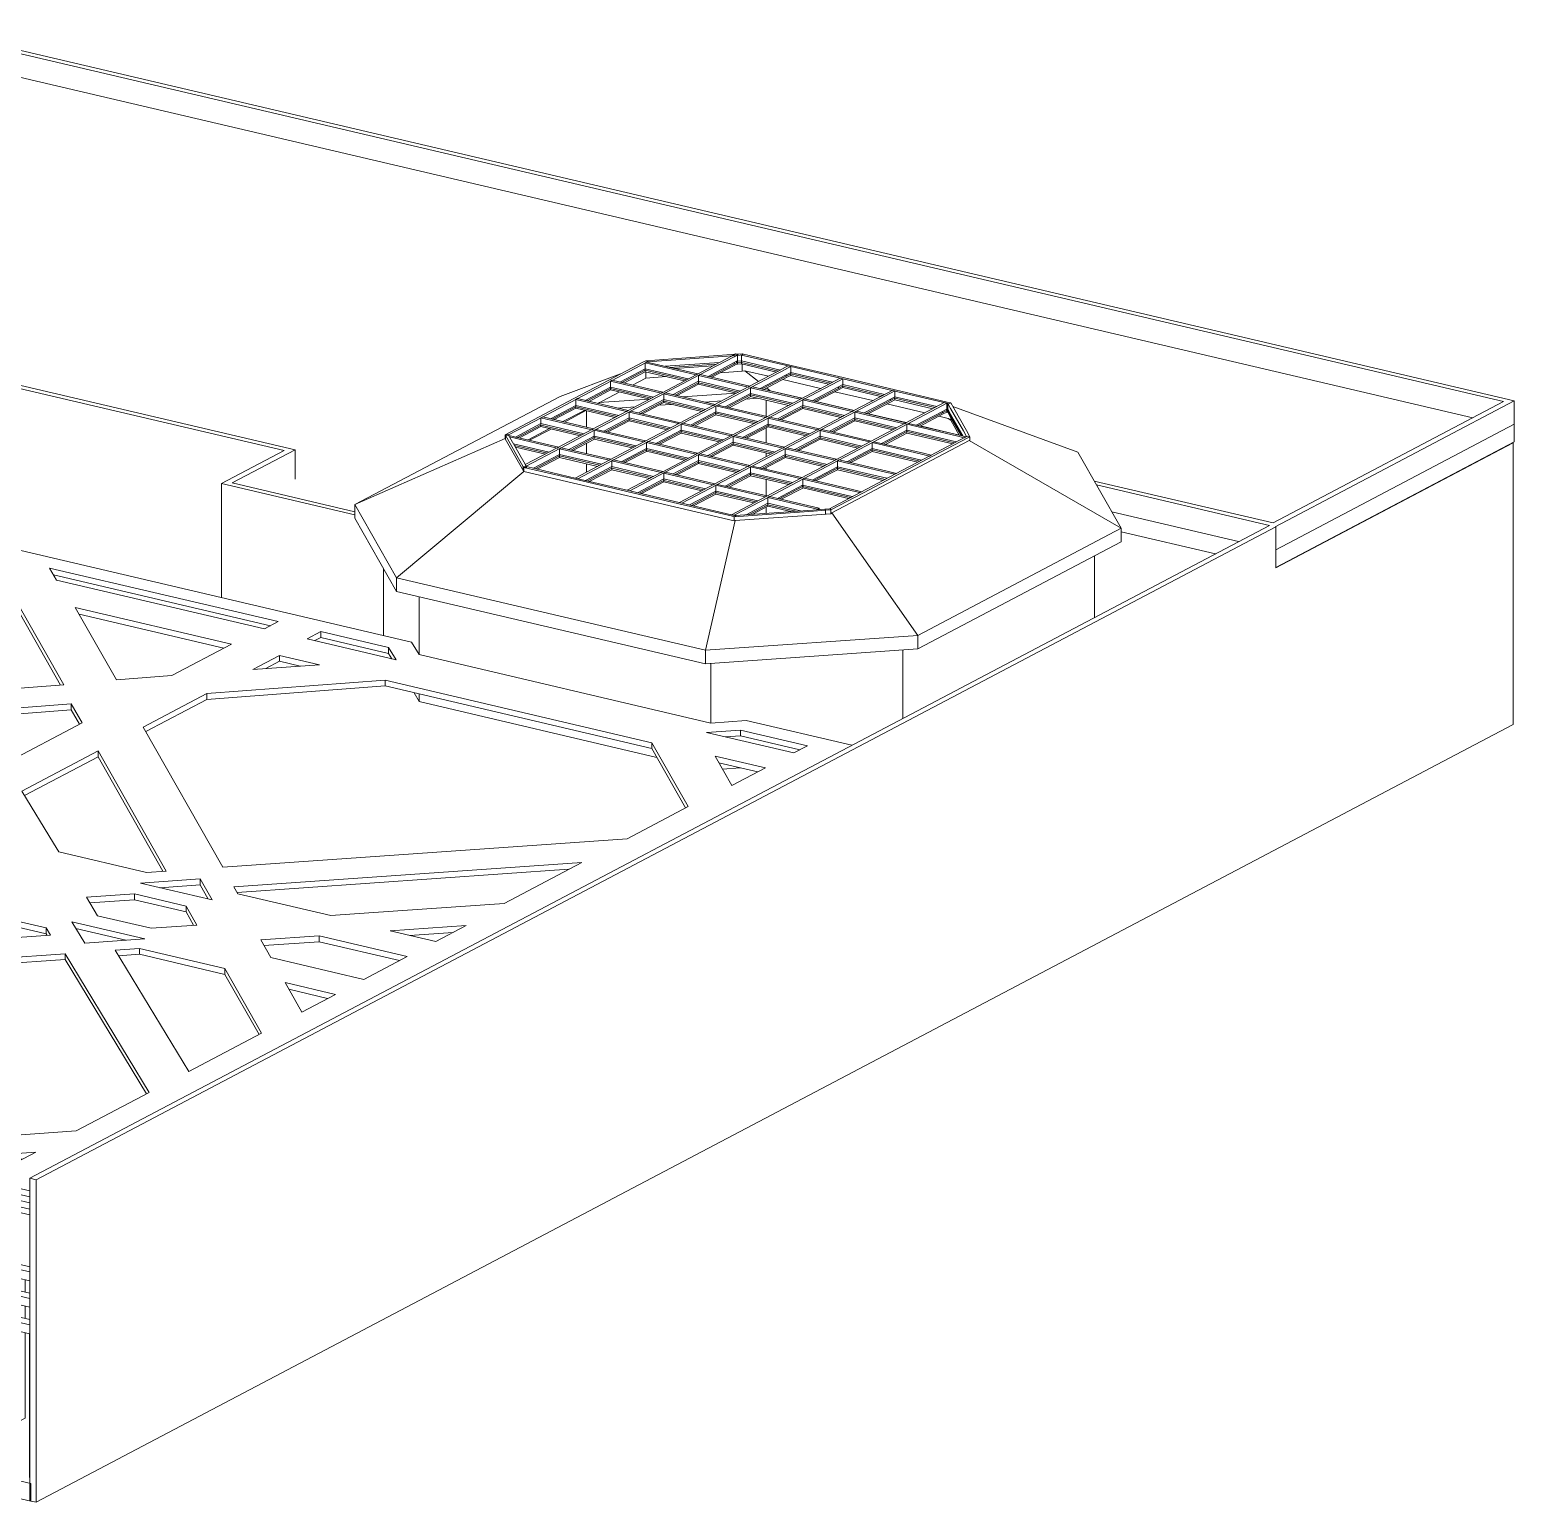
# Model space of a CAD drawing. Header units: millimetres. Extents: x -48833 to 51386, y -17441 to 31409.
# Drawn here: x 27674 to 51386, y -17441 to 6070 of the extents above; entities that cross this region are included whole.
import ezdxf

# ---------------------------------------------------------------- set-up
doc = ezdxf.new("R2010")
doc.units = ezdxf.units.MM
for name, color, linetype, lineweight in [('A-FLOR', 192, 'Continuous', 9), ('A-GENM', 13, 'Continuous', 9), ('A-GLAZ-CURT', 52, 'Continuous', 9), ('A-GLAZ-CWMG', 51, 'Continuous', 9), ('A-ROOF', 132, 'Continuous', 9), ('A-WALL', 113, 'Continuous', 9), ('I-WALL', 2, 'Continuous', 9)]:
    doc.layers.add(name, color=color, linetype=linetype, lineweight=lineweight)

# ---------------------------------------------------------------- blocks, each defined once
blk = doc.blocks.new('System Panel - Glazed-153580-3D 3')
at = {"layer": 'A-GLAZ-CURT'}
for p, q in [((35973, -673), (35400, -539)), ((35415, -566), (35942, -689))]:
    blk.add_line(p, q, dxfattribs=at)
blk = doc.blocks.new('System Panel - Glazed-153581-3D 3')
at = {"layer": 'A-GLAZ-CURT'}
for p, q in [((36137, -711), (35718, -932)), ((35749, -939), (36137, -735)), ((36805, -868), (36137, -711)), ((36137, -735), (36137, -711)), ((36137, -735), (36774, -884))]:
    blk.add_line(p, q, dxfattribs=at)
blk = doc.blocks.new('System Panel - Glazed-153474-3D 3')
at = {"layer": 'A-GLAZ-CURT'}
for p, q in [((36969, -906), (36550, -1127)), ((36581, -1134), (36969, -930)), ((37637, -1063), (36969, -906)), ((36969, -930), (36969, -906)), ((36969, -930), (37606, -1079))]:
    blk.add_line(p, q, dxfattribs=at)
blk = doc.blocks.new('System Panel - Glazed-153582-3D 3')
at = {"layer": 'A-GLAZ-CURT'}
for p, q in [((35840, -219), (35435, -433)), ((36528, -381), (35840, -219)), ((35840, -243), (35840, -219)), ((35466, -440), (35840, -243)), ((35840, -243), (36497, -397))]:
    blk.add_line(p, q, dxfattribs=at)
blk = doc.blocks.new('System Panel - Glazed-153440-3D 3')
at = {"layer": 'A-GLAZ-CURT'}
for p, q in [((36692, -419), (36287, -632)), ((36318, -640), (36692, -443)), ((37360, -576), (36692, -419)), ((36692, -443), (36692, -419)), ((36692, -443), (37329, -592))]:
    blk.add_line(p, q, dxfattribs=at)
blk = doc.blocks.new('System Panel - Glazed-153583-3D 3')
at = {"layer": 'A-GLAZ-CURT'}
for p, q in [((36395, 73), (35990, -140)), ((36021, -148), (36395, 49)), ((37083, -89), (36395, 73)), ((36395, 49), (36395, 73)), ((36395, 49), (37052, -105))]:
    blk.add_line(p, q, dxfattribs=at)
blk = doc.blocks.new('System Panel - Glazed-153584-3D 3')
at = {"layer": 'A-GLAZ-CURT'}
for p, q in [((39464, -1491), (39117, -1674)), ((39168, -1671), (39464, -1515)), ((39985, -1613), (39464, -1491)), ((39464, -1515), (39464, -1491)), ((39464, -1515), (39908, -1619))]:
    blk.add_line(p, q, dxfattribs=at)
blk = doc.blocks.new('System Panel - Glazed-153606-3D 3')
at = {"layer": 'A-GLAZ-CURT'}
for p, q in [((40019, -1199), (39615, -1412)), ((39645, -1420), (40019, -1223)), ((40810, -1384), (40019, -1199)), ((40019, -1223), (40019, -1199)), ((40019, -1223), (40782, -1401)), ((40813, -1385), (40810, -1384)), ((40810, -1387), (40810, -1384))]:
    blk.add_line(p, q, dxfattribs=at)
blk = doc.blocks.new('System Panel - Glazed-153586-3D 3')
at = {"layer": 'A-GLAZ-CURT'}
for p, q in [((40575, -907), (40170, -1120)), ((40200, -1127), (40575, -930)), ((41365, -1092), (40575, -907)), ((40575, -930), (40575, -907)), ((40575, -930), (41337, -1109)), ((41368, -1093), (41365, -1092)), ((41365, -1095), (41365, -1092))]:
    blk.add_line(p, q, dxfattribs=at)
blk = doc.blocks.new('System Panel - Glazed-153628-3D 3')
at = {"layer": 'A-GLAZ-CURT'}
for p, q in [((38691, 758), (37823, 697)), ((37900, 679), (38640, 731))]:
    blk.add_line(p, q, dxfattribs=at)
blk = doc.blocks.new('System Panel - Glazed-153627-3D 3')
at = {"layer": 'A-GLAZ-CURT'}
for p, q in [((38926, 757), (38508, 536)), ((38538, 529), (38926, 733)), ((38964, 777), (38926, 757)), ((38926, 733), (38926, 757)), ((38926, 733), (38964, 753)), ((39044, 782), (38964, 777)), ((38964, 753), (38964, 777)), ((38964, 753), (39044, 759)), ((39664, 637), (39044, 782)), ((39044, 759), (39044, 782)), ((39044, 759), (39633, 621))]:
    blk.add_line(p, q, dxfattribs=at)
blk = doc.blocks.new('System Panel - Glazed-153626-3D 3')
at = {"layer": 'A-GLAZ-CURT'}
for p, q in [((39758, 562), (39339, 341)), ((39370, 334), (39758, 538)), ((39828, 599), (39758, 562)), ((39758, 538), (39828, 575)), ((39758, 538), (39758, 562)), ((40496, 442), (39828, 599)), ((39828, 575), (39828, 599)), ((39828, 575), (40465, 426))]:
    blk.add_line(p, q, dxfattribs=at)
blk = doc.blocks.new('System Panel - Glazed-153625-3D 3')
at = {"layer": 'A-GLAZ-CURT'}
for p, q in [((42323, 14), (42254, -23)), ((42339, 10), (42323, 14)), ((42323, -10), (42323, 14)), ((42383, -68), (42339, 10)), ((42339, -13), (42339, 10)), ((42254, -23), (41835, -244)), ((41866, -251), (42254, -46)), ((42254, -46), (42323, -10)), ((42254, -46), (42254, -23)), ((42323, -10), (42339, -13)), ((42339, -13), (42383, -92)), ((42582, -419), (42383, -68)), ((42383, -92), (42383, -68)), ((42383, -92), (42567, -415))]:
    blk.add_line(p, q, dxfattribs=at)
blk = doc.blocks.new('Rectangular Mullion - 50 x 150mm-153574-3D 3')
at = {"layer": 'A-GLAZ-CWMG'}
for p, q in [((35325, -407), (35339, -431)), ((36123, -594), (35325, -407)), ((36096, -609), (35339, -431)), ((35911, -706), (35431, -593)), ((36123, -594), (36096, -609))]:
    blk.add_line(p, q, dxfattribs=at)
blk = doc.blocks.new('Rectangular Mullion - 50 x 150mm-153491-3D 3')
at = {"layer": 'A-GLAZ-CWMG'}
for p, q in [((39716, 665), (39786, 702)), ((39758, 655), (39828, 692)), ((39828, 551), (39758, 515)), ((39786, 702), (39828, 692)), ((39828, 692), (39828, 599)), ((39828, 599), (39828, 551))]:
    blk.add_line(p, q, dxfattribs=at)
blk = doc.blocks.new('Rectangular Mullion - 50 x 150mm-153575-3D 3')
at = {"layer": 'A-GLAZ-CWMG'}
for p, q in [((38885, 860), (38948, 893)), ((38926, 850), (38990, 883)), ((38964, 730), (38926, 710)), ((38948, 893), (38990, 883))]:
    blk.add_line(p, q, dxfattribs=at)
blk = doc.blocks.new('Rectangular Mullion - 50 x 150mm-153593-3D 3')
at = {"layer": 'A-GLAZ-CWMG'}
for p, q in [((38875, -1693), (38928, -1705)), ((38902, -1678), (38956, -1691)), ((38956, -1691), (38928, -1705)), ((38928, -1705), (38928, -1773))]:
    blk.add_line(p, q, dxfattribs=at)
blk = doc.blocks.new('Rectangular Mullion - 50 x 150mm-153510-3D 3')
at = {"layer": 'A-GLAZ-CWMG'}
for p, q in [((40375, -1586), (40460, -1580)), ((40384, -1603), (40375, -1586)), ((40384, -1603), (40470, -1597)), ((40384, -1665), (40384, -1603)), ((40460, -1580), (40470, -1597)), ((40470, -1597), (40470, -1659))]:
    blk.add_line(p, q, dxfattribs=at)
blk = doc.blocks.new('Rectangular Mullion - 50 x 150mm-153479-3D 3')
at = {"layer": 'A-GLAZ-CWMG'}
for p, q in [((41657, -212), (42212, 80)), ((41699, -222), (42254, 70)), ((42254, -70), (41897, -258))]:
    blk.add_line(p, q, dxfattribs=at)
blk = doc.blocks.new('Rectangular Mullion - 50 x 150mm-153428-3D 3')
at = {"layer": 'A-GLAZ-CWMG'}
for p, q in [((41102, -505), (41657, -212)), ((41143, -514), (41699, -222)), ((41685, -370), (41342, -550))]:
    blk.add_line(p, q, dxfattribs=at)
blk = doc.blocks.new('Rectangular Mullion - 50 x 150mm-153494-3D 3')
at = {"layer": 'A-GLAZ-CWMG'}
for p, q in [((38050, -1478), (38605, -1186)), ((38091, -1488), (38647, -1196)), ((38633, -1344), (38276, -1531)), ((38091, -1488), (38050, -1478))]:
    blk.add_line(p, q, dxfattribs=at)
blk = doc.blocks.new('Rectangular Mullion - 50 x 150mm-V1-3D 3')
at = {"layer": 'A-GLAZ-CWMG'}
for p, q in [((38882, -1673), (39437, -1381)), ((38923, -1683), (39478, -1391)), ((39464, -1539), (39221, -1667)), ((38923, -1683), (38882, -1673))]:
    blk.add_line(p, q, dxfattribs=at)
blk = doc.blocks.new('Rectangular Mullion - 50 x 150mm-153452-3D 3')
at = {"layer": 'A-GLAZ-CWMG'}
for p, q in [((40949, -1313), (41504, -1021)), ((40991, -1323), (41546, -1031))]:
    blk.add_line(p, q, dxfattribs=at)
blk = doc.blocks.new('Rectangular Mullion - 50 x 150mm-153594-3D 3')
at = {"layer": 'A-GLAZ-CWMG'}
for p, q in [((38928, -1705), (40191, -1617)), ((38939, -1687), (40181, -1600)), ((38928, -1705), (38928, -1773))]:
    blk.add_line(p, q, dxfattribs=at)
blk = doc.blocks.new('Rectangular Mullion - 50 x 150mm-153595-3D 3')
at = {"layer": 'A-GLAZ-CWMG'}
for p, q in [((35564, -917), (36379, -1108)), ((35564, -917), (35564, -984)), ((35608, -906), (36407, -1093))]:
    blk.add_line(p, q, dxfattribs=at)
blk = doc.blocks.new('Rectangular Mullion - 50 x 150mm-153512-3D 3')
at = {"layer": 'A-GLAZ-CWMG'}
for p, q in [((40181, -1600), (40375, -1586)), ((40191, -1617), (40384, -1603))]:
    blk.add_line(p, q, dxfattribs=at)
blk = doc.blocks.new('Rectangular Mullion - 50 x 150mm-153596-3D 3')
at = {"layer": 'A-GLAZ-CWMG'}
for p, q in [((35558, -907), (35607, -904)), ((35558, -975), (35558, -907)), ((35558, -907), (35564, -917)), ((35613, -913), (35564, -917)), ((35564, -917), (35564, -984)), ((35607, -904), (35613, -913))]:
    blk.add_line(p, q, dxfattribs=at)
blk = doc.blocks.new('Rectangular Mullion - 50 x 150mm-153514-3D 3')
at = {"layer": 'A-GLAZ-CWMG'}
for p, q in [((42614, -437), (42650, -418)), ((42650, -418), (42691, -428)), ((42656, -447), (42691, -428)), ((42691, -428), (42691, -488))]:
    blk.add_line(p, q, dxfattribs=at)
blk = doc.blocks.new('Rectangular Mullion - 50 x 150mm-153597-3D 3')
at = {"layer": 'A-GLAZ-CWMG'}
for p, q in [((39044, 876), (39044, 782)), ((39807, 697), (39044, 876)), ((39044, 782), (39044, 735)), ((39602, 604), (39044, 735)), ((39835, 711), (39054, 894))]:
    blk.add_line(p, q, dxfattribs=at)
blk = doc.blocks.new('Rectangular Mullion - 50 x 150mm-153598-3D 3')
at = {"layer": 'A-GLAZ-CWMG'}
for p, q in [((42339, 103), (42339, 10)), ((42383, 25), (42339, 103)), ((42339, 10), (42339, -37)), ((42432, 28), (42384, 114)), ((42383, -116), (42339, -37))]:
    blk.add_line(p, q, dxfattribs=at)
blk = doc.blocks.new('Rectangular Mullion - 50 x 150mm-153599-3D 3')
at = {"layer": 'A-GLAZ-CWMG'}
for p, q in [((38810, 877), (37513, 786)), ((38820, 860), (37543, 770)), ((37543, 770), (37543, 763)), ((38587, 703), (37978, 660))]:
    blk.add_line(p, q, dxfattribs=at)
blk = doc.blocks.new('Rectangular Mullion - 50 x 150mm-153517-3D 3')
at = {"layer": 'A-GLAZ-CWMG'}
for p, q in [((35812, -109), (35268, -396)), ((35853, -119), (35321, -399)), ((35268, -463), (35268, -396)), ((35840, -267), (35497, -447))]:
    blk.add_line(p, q, dxfattribs=at)
blk = doc.blocks.new('Rectangular Mullion - 50 x 150mm-153431-3D 3')
at = {"layer": 'A-GLAZ-CWMG'}
for p, q in [((37802, 258), (37830, 273)), ((37802, 165), (37802, 258)), ((38593, 73), (37802, 258)), ((38620, 88), (37830, 273)), ((37802, 118), (37802, 165)), ((38408, -24), (37802, 118)), ((38620, 88), (38593, 73))]:
    blk.add_line(p, q, dxfattribs=at)
blk = doc.blocks.new('Rectangular Mullion - 50 x 150mm-153536-3D 3')
at = {"layer": 'A-GLAZ-CWMG'}
for p, q in [((42045, -736), (41920, -707)), ((42073, -722), (41948, -692)), ((42073, -722), (42045, -736))]:
    blk.add_line(p, q, dxfattribs=at)
blk = doc.blocks.new('Rectangular Mullion - 50 x 150mm-153576-3D 3')
at = {"layer": 'A-GLAZ-CWMG'}
for p, q in [((41130, -522), (41157, -507)), ((41130, -615), (41130, -522)), ((41920, -707), (41130, -522)), ((41130, -662), (41130, -615)), ((41861, -833), (41130, -662)), ((41948, -692), (41157, -507))]:
    blk.add_line(p, q, dxfattribs=at)
blk = doc.blocks.new('Rectangular Mullion - 50 x 150mm-153577-3D 3')
at = {"layer": 'A-GLAZ-CWMG'}
for p, q in [((36950, 458), (36977, 473)), ((36950, 365), (36950, 458)), ((37761, 268), (36950, 458)), ((36950, 318), (36950, 365)), ((37576, 171), (36950, 318)), ((37788, 283), (36977, 473)), ((37788, 283), (37761, 268))]:
    blk.add_line(p, q, dxfattribs=at)
blk = doc.blocks.new('Rectangular Mullion - 50 x 150mm-153518-3D 3')
at = {"layer": 'A-GLAZ-CWMG'}
for p, q in [((37513, 786), (37477, 767)), ((37513, 786), (37554, 776)), ((37554, 776), (37519, 758))]:
    blk.add_line(p, q, dxfattribs=at)
blk = doc.blocks.new('Rectangular Mullion - 50 x 150mm-153463-3D 3')
at = {"layer": 'A-GLAZ-CWMG'}
for p, q in [((37211, -1303), (38043, -1498)), ((37239, -1288), (38071, -1483))]:
    blk.add_line(p, q, dxfattribs=at)
blk = doc.blocks.new('Rectangular Mullion - 50 x 150mm-V2-3D 3')
at = {"layer": 'A-GLAZ-CWMG'}
for p, q in [((37477, 767), (36922, 475)), ((37519, 758), (36964, 465)), ((37505, 610), (37162, 429))]:
    blk.add_line(p, q, dxfattribs=at)
blk = doc.blocks.new('Rectangular Mullion - 50 x 150mm-153600-3D 3')
at = {"layer": 'A-GLAZ-CWMG'}
for p, q in [((38969, 888), (38810, 877)), ((38979, 871), (38820, 860)), ((38979, 731), (38964, 730))]:
    blk.add_line(p, q, dxfattribs=at)
blk = doc.blocks.new('Rectangular Mullion - 50 x 150mm-153578-3D 3')
at = {"layer": 'A-GLAZ-CWMG'}
for p, q in [((35590, -874), (36109, -601)), ((35604, -899), (36151, -611)), ((35590, -874), (35604, -899)), ((36137, -759), (35781, -947))]:
    blk.add_line(p, q, dxfattribs=at)
blk = doc.blocks.new('Rectangular Mullion - 50 x 150mm-153601-3D 3')
at = {"layer": 'A-GLAZ-CWMG'}
for p, q in [((35273, -405), (35558, -907)), ((35322, -402), (35607, -904))]:
    blk.add_line(p, q, dxfattribs=at)
blk = doc.blocks.new('Rectangular Mullion - 50 x 150mm-153602-3D 3')
at = {"layer": 'A-GLAZ-CWMG'}
for p, q in [((35268, -396), (35317, -392)), ((35268, -463), (35268, -396)), ((35268, -396), (35273, -405)), ((35322, -402), (35273, -405)), ((35273, -405), (35273, -473)), ((35317, -392), (35322, -402))]:
    blk.add_line(p, q, dxfattribs=at)
blk = doc.blocks.new('Rectangular Mullion - 50 x 150mm-153603-3D 3')
at = {"layer": 'A-GLAZ-CWMG'}
for p, q in [((39054, 894), (38969, 888)), ((38979, 871), (38969, 888)), ((39064, 877), (38979, 871)), ((38979, 778), (38979, 871)), ((38979, 731), (38979, 778)), ((39044, 735), (38979, 731)), ((39054, 894), (39064, 877))]:
    blk.add_line(p, q, dxfattribs=at)
blk = doc.blocks.new('Rectangular Mullion - 50 x 150mm-153523-3D 3')
at = {"layer": 'A-GLAZ-CWMG'}
for p, q in [((42638, -424), (42587, -333)), ((42691, -428), (42636, -330)), ((42691, -428), (42691, -488))]:
    blk.add_line(p, q, dxfattribs=at)
blk = doc.blocks.new('Rectangular Mullion - 50 x 150mm-153524-3D 3')
at = {"layer": 'A-GLAZ-CWMG'}
for p, q in [((40440, -1582), (40949, -1313)), ((40470, -1597), (40991, -1323)), ((40470, -1597), (40470, -1659))]:
    blk.add_line(p, q, dxfattribs=at)
blk = doc.blocks.new('Rectangular Mullion - 50 x 150mm-153525-3D 3')
at = {"layer": 'A-GLAZ-CWMG'}
for p, q in [((42587, -333), (42383, 25)), ((42636, -330), (42432, 28)), ((42551, -411), (42383, -116))]:
    blk.add_line(p, q, dxfattribs=at)
blk = doc.blocks.new('Rectangular Mullion - 50 x 150mm-153604-3D 3')
at = {"layer": 'A-GLAZ-CWMG'}
for p, q in [((42356, 99), (42303, 112)), ((42384, 114), (42330, 126)), ((42384, 114), (42356, 99)), ((42339, -37), (42323, -34))]:
    blk.add_line(p, q, dxfattribs=at)
blk = doc.blocks.new('Rectangular Mullion - 50 x 150mm-V3-3D 3')
at = {"layer": 'A-GLAZ-CWMG'}
for p, q in [((42303, 112), (41471, 307)), ((42330, 126), (41499, 321)), ((42097, 19), (41492, 161))]:
    blk.add_line(p, q, dxfattribs=at)
blk = doc.blocks.new('Rectangular Mullion - 50 x 150mm-153605-3D 3')
at = {"layer": 'A-GLAZ-CWMG'}
for p, q in [((39464, -1398), (39492, -1384)), ((39464, -1491), (39464, -1398)), ((40255, -1584), (39464, -1398)), ((40282, -1569), (39492, -1384)), ((39464, -1539), (39464, -1491)), ((39830, -1624), (39464, -1539)), ((40282, -1569), (40255, -1584)), ((40255, -1584), (40255, -1595)), ((40282, -1593), (40282, -1569))]:
    blk.add_line(p, q, dxfattribs=at)
blk = doc.blocks.new('Family1 - Family1-218933-3D 3')
at = {"layer": 'A-GENM'}
for p, q in [((33772, -3707), (26965, -2111)), ((26915, -2184), (27218, -2255)), ((27218, -2349), (26915, -2278)), ((27218, -2255), (27443, -2651)), ((27218, -2349), (27218, -2255)), ((27382, -2636), (27218, -2349)), ((27443, -2651), (26465, -2421)), ((28101, -2717), (27991, -2524)), ((27991, -2524), (31643, -3380)), ((25595, -2956), (26228, -2623)), ((26228, -2716), (25638, -3027)), ((26228, -2623), (27366, -2889)), ((26228, -2716), (26228, -2623)), ((27366, -2983), (26228, -2716)), ((31520, -3445), (28053, -2632)), ((31424, -3496), (28101, -2717)), ((26544, -4518), (25595, -2956)), ((27366, -2889), (28219, -4391)), ((27366, -2983), (27366, -2889)), ((28168, -4395), (27366, -2983)), ((21968, -4865), (24963, -3289)), ((24963, -3289), (25746, -4579)), ((24963, -3383), (24963, -3289)), ((29058, -4309), (28402, -3154)), ((28402, -3154), (30899, -3739)), ((30776, -3804), (28464, -3262)), ((24963, -3383), (22176, -4850)), ((25692, -4583), (24963, -3383)), ((31643, -3380), (31424, -3496)), ((32103, -3655), (32323, -3540)), ((32323, -3540), (33407, -3794)), ((32323, -3633), (32323, -3540)), ((30899, -3739), (29946, -4241)), ((33525, -3988), (32103, -3655)), ((32323, -3633), (32226, -3684)), ((33407, -3887), (32323, -3633)), ((33407, -3794), (33525, -3988)), ((33407, -3794), (33407, -3887)), ((33893, -3907), (33772, -3707)), ((31239, -4143), (31665, -3919)), ((31665, -4013), (31444, -4129)), ((31665, -3919), (32303, -4069)), ((31665, -3919), (31665, -4013)), ((31995, -4090), (31665, -4013)), ((33459, -3973), (33407, -3887)), ((38551, -4999), (33893, -3907)), ((29946, -4241), (29058, -4309)), ((32303, -4069), (31239, -4143)), ((28219, -4391), (26544, -4518)), ((30505, -4530), (33349, -4314)), ((33349, -4407), (30505, -4623)), ((33349, -4314), (37613, -5313)), ((33349, -4407), (33349, -4314)), ((37613, -5407), (33349, -4407)), ((25746, -4579), (21968, -4865)), ((26776, -4813), (28338, -4694)), ((28338, -4694), (28510, -4997)), ((28338, -4788), (28338, -4694)), ((29488, -5065), (30505, -4530)), ((30505, -4623), (29529, -5137)), ((30505, -4623), (30505, -4530)), ((21317, -5208), (25916, -4859)), ((25916, -4953), (21317, -5302)), ((25916, -4859), (26623, -6023)), ((25916, -4953), (25916, -4859)), ((26580, -6046), (25916, -4953)), ((27281, -5644), (26776, -4813)), ((28338, -4788), (26831, -4902)), ((28469, -5018), (28338, -4788)), ((39115, -4960), (38551, -4999)), ((40803, -5355), (39115, -4960)), ((20962, -5395), (21317, -5208)), ((21317, -5302), (21317, -5208)), ((28510, -4997), (27281, -5644)), ((30757, -7299), (29488, -5065)), ((38482, -5150), (39029, -5112)), ((39878, -5477), (38482, -5150)), ((39029, -5205), (38789, -5222)), ((39029, -5112), (40097, -5362)), ((39029, -5205), (39029, -5112)), ((39974, -5427), (39029, -5205)), ((25704, -6507), (20962, -5395)), ((21317, -5302), (21085, -5424)), ((27549, -6086), (28765, -5445)), ((28765, -5445), (29854, -7362)), ((28765, -5539), (28765, -5445)), ((37613, -5313), (38191, -6332)), ((37613, -5407), (37613, -5313)), ((38150, -6354), (37613, -5407)), ((40097, -5362), (39878, -5477)), ((20032, -5885), (20509, -5634)), ((20509, -5634), (25251, -6746)), ((20509, -5728), (20509, -5634)), ((28765, -5539), (27592, -6156)), ((29803, -7366), (28765, -5539)), ((38888, -5999), (38620, -5527)), ((38620, -5527), (39424, -5716)), ((39301, -5781), (38681, -5635)), ((19813, -6000), (20032, -5885)), ((20509, -5728), (20032, -5978)), ((25128, -6810), (20509, -5728)), ((39424, -5716), (38888, -5999)), ((7669, -6794), (17604, -6098)), ((17604, -6098), (17857, -6513)), ((17604, -6191), (17604, -6098)), ((18374, -6034), (18499, -6026)), ((18477, -6203), (18374, -6034)), ((18717, -6077), (18477, -6203)), ((18499, -6119), (18493, -6120)), ((18499, -6026), (18717, -6077)), ((18499, -6119), (18499, -6026)), ((18594, -6142), (18499, -6119)), ((24556, -7112), (19813, -6000)), ((20032, -5978), (19936, -6029)), ((26623, -6023), (25704, -6507)), ((28056, -6919), (27549, -6086)), ((17604, -6191), (7669, -6888)), ((17627, -6229), (17604, -6191)), ((17766, -6457), (17643, -6255)), ((18727, -6572), (19360, -6239)), ((19360, -6332), (18770, -6643)), ((19360, -6239), (24103, -7350)), ((19360, -6332), (19360, -6239)), ((23980, -7415), (19360, -6332)), ((38191, -6332), (37214, -6846)), ((7907, -6631), (7424, -6665)), ((17857, -6513), (13953, -8568)), ((17814, -6536), (17791, -6498)), ((19676, -8134), (18727, -6572)), ((26456, -6661), (26836, -6461)), ((26836, -6555), (26579, -6690)), ((26836, -6461), (27041, -6798)), ((26836, -6555), (26836, -6461)), ((26975, -6783), (26836, -6555)), ((7424, -6665), (5652, -7598)), ((6735, -7286), (7669, -6794)), ((7669, -6794), (7669, -6888)), ((25251, -6746), (24556, -7112)), ((27041, -6798), (26456, -6661)), ((37214, -6846), (30757, -7299)), ((7669, -6888), (6986, -7248)), ((15100, -8481), (18094, -6905)), ((18094, -6999), (15308, -8466)), ((18094, -6905), (18878, -8195)), ((18094, -6999), (18094, -6905)), ((18119, -7039), (18094, -6999)), ((18264, -7278), (18158, -7104)), ((25307, -7266), (25945, -6930)), ((25945, -7024), (25430, -7295)), ((25945, -6930), (27316, -7252)), ((25945, -7024), (25945, -6930)), ((27316, -7345), (25945, -7024)), ((28138, -7056), (28056, -6919)), ((29541, -7384), (28138, -7056)), ((12632, -8669), (6735, -7286)), ((18585, -7806), (18306, -7347)), ((24103, -7350), (23109, -7874)), ((26671, -7586), (25307, -7266)), ((27316, -7252), (27484, -7529)), ((27316, -7345), (27316, -7252)), ((27430, -7532), (27316, -7345)), ((30937, -7616), (36492, -7227)), ((36287, -7335), (30988, -7706)), ((36492, -7227), (35252, -7879)), ((5929, -7579), (6224, -7423)), ((11323, -8843), (5929, -7579)), ((6224, -7517), (6052, -7607)), ((6224, -7423), (12045, -8788)), ((6224, -7517), (6224, -7423)), ((11744, -8811), (6224, -7517)), ((24371, -7759), (24796, -7535)), ((24796, -7535), (25415, -7680)), ((24796, -7629), (24796, -7535)), ((27484, -7529), (26671, -7586)), ((29444, -7556), (30396, -7489)), ((30586, -7824), (29444, -7556)), ((29854, -7362), (29541, -7384)), ((30396, -7583), (29751, -7628)), ((30396, -7489), (30586, -7824)), ((30396, -7583), (30396, -7489)), ((30524, -7809), (30396, -7583)), ((5652, -7598), (27674, -12760)), ((5652, -7692), (5652, -7598)), ((27674, -12854), (5652, -7692)), ((25415, -7680), (24371, -7759)), ((24796, -7629), (24578, -7743)), ((25113, -7703), (24796, -7629)), ((28579, -7782), (29347, -7728)), ((28757, -8075), (28579, -7782)), ((29347, -7821), (28634, -7871)), ((29347, -7728), (30172, -7921)), ((29347, -7821), (29347, -7728)), ((30172, -8015), (29347, -7821)), ((31000, -7726), (30937, -7616)), ((32481, -8074), (31000, -7726)), ((18685, -7971), (18630, -7880)), ((18732, -8048), (18698, -7992)), ((23109, -7874), (19676, -8134)), ((23636, -8146), (26481, -7930)), ((26481, -8023), (23636, -8239)), ((26481, -7930), (27935, -8271)), ((26481, -8023), (26481, -7930)), ((27935, -8364), (26481, -8023)), ((30172, -7921), (30343, -8224)), ((30172, -8015), (30172, -7921)), ((30292, -8227), (30172, -8015)), ((32859, -8047), (32481, -8074)), ((35252, -7879), (32859, -8047)), ((18878, -8195), (15100, -8481)), ((18823, -8199), (18778, -8123)), ((19908, -8429), (22343, -8244)), ((22343, -8244), (21158, -8867)), ((22435, -8778), (23636, -8146)), ((23636, -8239), (22640, -8764)), ((23636, -8239), (23636, -8146)), ((27935, -8271), (28006, -8387)), ((27935, -8271), (27935, -8364)), ((28553, -8514), (28346, -8173)), ((28346, -8173), (29515, -8447)), ((29207, -8468), (28412, -8282)), ((29612, -8275), (28757, -8075)), ((30343, -8224), (29612, -8275)), ((33431, -8318), (34643, -8233)), ((34643, -8233), (34158, -8489)), ((14480, -8841), (19008, -8497)), ((19008, -8497), (19312, -8997)), ((19008, -8497), (19008, -8591)), ((20215, -8934), (19908, -8429)), ((22135, -8353), (19962, -8518)), ((28006, -8387), (22435, -8778)), ((27951, -8391), (27935, -8364)), ((29515, -8447), (28553, -8514)), ((31365, -8463), (32299, -8398)), ((31526, -8745), (31365, -8463)), ((32299, -8491), (31416, -8553)), ((32299, -8398), (33705, -8727)), ((32299, -8491), (32299, -8398)), ((33582, -8792), (32299, -8491)), ((34158, -8489), (33431, -8318)), ((34438, -8341), (33738, -8390)), ((13953, -8568), (12632, -8669)), ((19008, -8591), (14480, -8934)), ((19025, -8619), (19008, -8591)), ((19107, -8754), (19074, -8699)), ((21681, -9142), (28238, -8682)), ((28238, -8682), (29583, -10897)), ((28238, -8776), (28238, -8682)), ((29039, -8626), (29429, -8599)), ((30216, -10564), (29039, -8626)), ((29429, -8692), (29094, -8716)), ((29429, -8599), (30791, -8918)), ((29429, -8692), (29429, -8599)), ((30791, -9012), (29429, -8692)), ((33009, -9093), (31526, -8745)), ((33705, -8727), (33009, -9093)), ((12045, -8788), (11323, -8843)), ((11786, -8951), (12508, -8897)), ((12955, -9226), (11786, -8951)), ((12508, -8990), (12087, -9022)), ((12508, -8897), (13250, -9070)), ((12508, -8990), (12508, -8897)), ((13127, -9135), (12508, -8990)), ((14166, -9006), (14480, -8841)), ((15320, -9277), (14166, -9006)), ((14480, -8934), (14289, -9035)), ((14480, -8934), (14480, -8841)), ((19312, -8997), (15320, -9277)), ((19174, -8864), (19163, -8845)), ((19257, -9001), (19225, -8948)), ((21158, -8867), (20215, -8934)), ((28238, -8776), (21681, -9236)), ((29540, -10920), (28238, -8776)), ((30791, -8918), (31378, -9952)), ((30791, -9012), (30791, -8918)), ((13250, -9070), (12955, -9226)), ((13288, -9304), (13583, -9148)), ((13583, -9242), (13411, -9332)), ((13583, -9148), (14711, -9413)), ((13583, -9242), (13583, -9148)), ((14403, -9434), (13583, -9242)), ((20625, -9698), (21681, -9142)), ((21681, -9236), (20669, -9769)), ((21681, -9236), (21681, -9142)), ((31337, -9973), (30791, -9012)), ((32019, -9614), (31752, -9143)), ((31752, -9143), (32556, -9332)), ((13974, -9464), (13288, -9304)), ((14711, -9413), (13974, -9464)), ((16269, -9521), (19544, -9292)), ((19544, -9385), (16577, -9593)), ((19544, -9292), (19755, -9639)), ((19544, -9292), (19544, -9385)), ((19561, -9413), (19544, -9385)), ((32433, -9397), (31813, -9251)), ((32556, -9332), (32019, -9614)), ((14444, -9575), (15181, -9523)), ((18377, -10497), (14444, -9575)), ((15181, -9617), (14752, -9647)), ((15181, -9523), (18672, -10341)), ((15181, -9617), (15181, -9523)), ((18549, -10406), (15181, -9617)), ((18836, -10123), (16269, -9521)), ((19755, -9639), (18836, -10123)), ((19611, -9496), (19610, -9493)), ((21136, -10539), (20625, -9698)), ((31378, -9952), (30216, -10564)), ((19515, -10282), (19993, -10031)), ((19993, -10124), (19785, -10234)), ((19993, -10031), (20250, -10454)), ((19993, -10031), (19993, -10124)), ((20041, -10204), (19993, -10124)), ((18672, -10341), (18377, -10497)), ((20250, -10454), (19515, -10282)), ((20184, -10439), (20167, -10411)), ((18764, -10571), (19015, -10438)), ((20781, -11043), (18764, -10571)), ((19015, -10532), (18887, -10600)), ((19015, -10438), (20645, -10821)), ((19015, -10532), (19015, -10438)), ((20645, -10914), (19015, -10532)), ((21224, -10683), (21136, -10539)), ((20645, -10821), (20781, -11043)), ((20645, -10821), (20645, -10914)), ((25602, -11709), (21224, -10683)), ((29583, -10897), (28415, -11512)), ((20715, -11028), (20645, -10914)), ((21351, -11177), (21216, -10954)), ((21216, -10954), (24914, -11821)), ((24612, -11844), (21282, -11063)), ((24298, -11868), (21351, -11177)), ((28415, -11512), (26001, -11681)), ((24914, -11821), (24298, -11868)), ((26001, -11681), (25602, -11709)), ((26563, -11934), (27774, -11849)), ((27774, -11849), (27289, -12105)), ((24852, -11998), (25468, -11951)), ((26820, -12459), (24852, -11998)), ((25468, -12044), (25153, -12068)), ((25468, -11951), (27071, -12327)), ((25468, -12044), (25468, -11951)), ((26948, -12391), (25468, -12044)), ((27289, -12105), (26563, -11934)), ((27569, -11957), (26870, -12006)), ((27071, -12327), (26820, -12459)), ((27217, -12552), (27469, -12420)), ((27674, -12659), (27217, -12552)), ((27469, -12514), (27340, -12581)), ((27469, -12420), (27674, -12468)), ((27469, -12514), (27469, -12420)), ((27674, -12562), (27469, -12514))]:
    blk.add_line(p, q, dxfattribs=at)
blk = doc.blocks.new('elman - elman-246418-3D 3')
at = {"layer": 'A-GENM'}
for p, q in [((27477, -13634), (27366, -13692)), ((27674, -13764), (27366, -13692)), ((27366, -13692), (27366, -14030)), ((27477, -13634), (27674, -13680)), ((26922, -13926), (26811, -13984)), ((27674, -14186), (26811, -13984)), ((26811, -13984), (26811, -14322)), ((26922, -13926), (27674, -14102)), ((27491, -14059), (27491, -13862)), ((27491, -13862), (27674, -13905)), ((27602, -13888), (27602, -14085)), ((26367, -14218), (26256, -14276)), ((26367, -14218), (27674, -14524)), ((26936, -14351), (26936, -14154)), ((26936, -14154), (27674, -14327)), ((27047, -14180), (27047, -14377)), ((27674, -14609), (26256, -14276)), ((26256, -14276), (26256, -16711)), ((26381, -16740), (26381, -14446)), ((26381, -14446), (27671, -14749)), ((27366, -14255), (27366, -14452)), ((27491, -14481), (27491, -14284)), ((27602, -14310), (27602, -14507)), ((26492, -14472), (26492, -16681)), ((26811, -14547), (26811, -16418)), ((26936, -16448), (26936, -14576)), ((27047, -14602), (27047, -16389)), ((27366, -14677), (27366, -16126)), ((27491, -16155), (27491, -14706)), ((27602, -14732), (27602, -16097)), ((27671, -14749), (27671, -17042)), ((27602, -16097), (27491, -16155)), ((27366, -16126), (27491, -16155)), ((26811, -16418), (26936, -16448)), ((27047, -16389), (26936, -16448)), ((26256, -16711), (26381, -16740)), ((26492, -16681), (26381, -16740)), ((27671, -17042), (27674, -17043))]:
    blk.add_line(p, q, dxfattribs=at)

msp = doc.modelspace()

# ---------------------------------------------------------------- linework, layer by layer
at = {"layer": 'A-FLOR'}
for p, q in [((-48833, 798), (27694, -17141)), ((27694, -17422), (-48833, 517)), ((47577, -2235), (51386, -229)), ((51386, -229), (51386, -510)), ((51386, -510), (47577, -2515)), ((44957, -1628), (46982, -2103)), ((46612, -2297), (45107, -1944)), ((33893, -4656), (33814, -4516)), ((37692, -5547), (33893, -4656)), ((39022, -5715), (38738, -5735)), ((27694, -17141), (27694, -17422))]:
    msp.add_line(p, q, dxfattribs=at)
at = {"layer": 'A-ROOF'}
for p, q in [((39052, 616), (39052, 733)), ((36148, 215), (37112, 575)), ((37513, 508), (37301, 397)), ((37513, 508), (37513, 608)), ((37840, 531), (37513, 508)), ((39052, 616), (38703, 592)), ((39097, 626), (39052, 616)), ((39052, 616), (39052, 616)), ((39475, 538), (39097, 626)), ((39097, 626), (39314, 453)), ((40307, 343), (39701, 485)), ((37089, 285), (36746, 105)), ((39444, 350), (39498, 307)), ((41138, 148), (40533, 290)), ((36148, 215), (32869, -1511)), ((41970, -47), (41365, 95)), ((42418, 54), (44414, -676)), ((36534, -7), (36191, -187)), ((42342, -135), (42196, -100)), ((42384, -163), (42342, -135)), ((42384, -116), (42384, -163)), ((42521, -404), (42384, -163)), ((35268, -457), (32869, -1511)), ((35564, -984), (35268, -463)), ((35978, -299), (35636, -480)), ((42680, -486), (40484, -1642)), ((42691, -488), (42680, -486)), ((42680, -486), (45107, -1890)), ((45107, -1890), (44414, -676)), ((35564, -984), (33534, -2681)), ((38928, -1773), (35564, -984)), ((32869, -1511), (33534, -2681)), ((32869, -1727), (32869, -1511)), ((40470, -1659), (38944, -1766)), ((40484, -1642), (40470, -1659)), ((41859, -3600), (40484, -1642)), ((33534, -2897), (32869, -1727)), ((38944, -1766), (38466, -3838)), ((38944, -1766), (38928, -1773)), ((41859, -3600), (45107, -1890)), ((45107, -2106), (45107, -1890)), ((45107, -2106), (41859, -3816)), ((33534, -2681), (38466, -3838)), ((33534, -2897), (33534, -2681)), ((38466, -4054), (33534, -2897)), ((38466, -3838), (41859, -3600)), ((41859, -3816), (41859, -3600)), ((41859, -3816), (38466, -4054)), ((38466, -4054), (38466, -3838))]:
    msp.add_line(p, q, dxfattribs=at)
at = {"layer": 'A-WALL'}
for p, q in [((38102, 209), (38958, 269)), ((39489, 306), (39498, 307)), ((40011, 187), (39498, 307)), ((36766, 116), (37571, 172)), ((37344, 49), (37068, 29)), ((37924, 89), (37721, 75)), ((38731, 146), (38455, 126)), ((39311, 187), (39108, 172)), ((39435, 158), (39435, -103)), ((40237, 134), (40843, -8)), ((36556, -12), (36214, -193)), ((36569, -15), (36569, -276)), ((41069, -61), (41674, -203)), ((36001, -305), (35659, -485)), ((39435, -289), (39435, -526)), ((41901, -256), (42519, -401)), ((35446, -597), (35436, -602)), ((36569, -531), (36569, -698)), ((39435, -687), (39435, -749)), ((51258, -585), (51369, -527)), ((51359, -524), (51369, -527)), ((51369, -527), (51369, -5021)), ((36569, -860), (36569, -992)), ((39435, -921), (39435, -948)), ((39435, -1109), (39435, -1370)), ((39435, -1554), (39435, -1652)), ((44682, -2330), (44682, -3313)), ((33893, -2982), (33893, -3907)), ((41618, -3833), (41618, -4926)), ((38551, -4048), (38551, -4999)), ((33893, -4535), (33893, -4656)), ((51369, -5021), (51258, -5079))]:
    msp.add_line(p, q, dxfattribs=at)
at = {"layer": 'I-WALL'}
for p, q in [((26107, 6070), (51386, 145)), ((51214, 133), (26142, 6010)), ((26387, 5578), (50721, -126)), ((26965, 523), (31912, -637)), ((31740, -649), (26965, 470)), ((47533, -1805), (51214, 133)), ((51386, 145), (47567, -1865)), ((51386, -229), (51386, 145)), ((30736, -1177), (31740, -649)), ((31912, -637), (30908, -1165)), ((31912, -1105), (31912, -637)), ((51258, -585), (47577, -2523)), ((30736, -2995), (30736, -1177)), ((32869, -1677), (30736, -1177)), ((30908, -1165), (32869, -1625)), ((44676, -1135), (47533, -1805)), ((47474, -1843), (44710, -1196)), ((27674, -12267), (47474, -1843)), ((47577, -1868), (27777, -12292)), ((47577, -1868), (47567, -1865)), ((47577, -2523), (47577, -1868)), ((33325, -3602), (33325, -2531)), ((27777, -17441), (51258, -5079)), ((27674, -17417), (27674, -12267)), ((27674, -12267), (27777, -12292)), ((27777, -12292), (27777, -17441)), ((27777, -17441), (27694, -17422))]:
    msp.add_line(p, q, dxfattribs=at)

# ---------------------------------------------------------------- block references
at = {"layer": 'A-GENM'}
for name in ['Family1 - Family1-218933-3D 3', 'elman - elman-246418-3D 3']:
    msp.add_blockref(name, (0, 0), dxfattribs=at)
at = {"layer": 'A-GLAZ-CURT'}
for name, p in [('System Panel - Glazed-153628-3D 3', (0, 0)), ('System Panel - Glazed-153627-3D 3', (0, 0)), ('System Panel - Glazed-153583-3D 3', (1110, 584)), ('System Panel - Glazed-153626-3D 3', (0, 0)), ('System Panel - Glazed-153583-3D 3', (555, 292)), ('System Panel - Glazed-153440-3D 3', (1665, 877)), ('System Panel - Glazed-153440-3D 3', (2497, 682)), ('System Panel - Glazed-153626-3D 3', (832, -195)), ('System Panel - Glazed-153583-3D 3', (0, 0)), ('System Panel - Glazed-153440-3D 3', (1110, 584)), ('System Panel - Glazed-153440-3D 3', (3329, 487)), ('System Panel - Glazed-153626-3D 3', (1664, -390)), ('System Panel - Glazed-153625-3D 3', (0, 0)), ('System Panel - Glazed-153582-3D 3', (0, 0)), ('System Panel - Glazed-153440-3D 3', (555, 292)), ('System Panel - Glazed-153440-3D 3', (1942, 389)), ('System Panel - Glazed-153440-3D 3', (2774, 194)), ('System Panel - Glazed-153440-3D 3', (4161, 292)), ('System Panel - Glazed-153440-3D 3', (0, 0)), ('System Panel - Glazed-153440-3D 3', (1387, 97)), ('System Panel - Glazed-153440-3D 3', (3606, -1)), ('System Panel - Glazed-153586-3D 3', (1110, 584)), ('System Panel - Glazed-153580-3D 3', (0, 0)), ('System Panel - Glazed-153440-3D 3', (832, -195)), ('System Panel - Glazed-153440-3D 3', (2219, -98)), ('System Panel - Glazed-153586-3D 3', (555, 292)), ('System Panel - Glazed-153581-3D 3', (0, 0)), ('System Panel - Glazed-153474-3D 3', (0, 0)), ('System Panel - Glazed-153440-3D 3', (1664, -390)), ('System Panel - Glazed-153440-3D 3', (3051, -293)), ('System Panel - Glazed-153586-3D 3', (0, 0)), ('System Panel - Glazed-153474-3D 3', (832, -195)), ('System Panel - Glazed-153440-3D 3', (2495, -585)), ('System Panel - Glazed-153474-3D 3', (1664, -390)), ('System Panel - Glazed-153606-3D 3', (0, 0)), ('System Panel - Glazed-153584-3D 3', (0, 0))]:
    msp.add_blockref(name, p, dxfattribs=at)
at = {"layer": 'A-GLAZ-CWMG'}
for name, p in [('Rectangular Mullion - 50 x 150mm-V2-3D 3', (0, 0)), ('Rectangular Mullion - 50 x 150mm-153518-3D 3', (0, 0)), ('Rectangular Mullion - 50 x 150mm-153577-3D 3', (555, 292)), ('Rectangular Mullion - 50 x 150mm-153599-3D 3', (0, 0)), ('Rectangular Mullion - 50 x 150mm-153479-3D 3', (-3327, 780)), ('Rectangular Mullion - 50 x 150mm-153600-3D 3', (0, 0)), ('Rectangular Mullion - 50 x 150mm-153575-3D 3', (0, 0)), ('Rectangular Mullion - 50 x 150mm-153603-3D 3', (0, 0)), ('Rectangular Mullion - 50 x 150mm-153597-3D 3', (0, 0)), ('Rectangular Mullion - 50 x 150mm-V2-3D 3', (-555, -292)), ('Rectangular Mullion - 50 x 150mm-153428-3D 3', (-3327, 780)), ('Rectangular Mullion - 50 x 150mm-153431-3D 3', (555, 292)), ('Rectangular Mullion - 50 x 150mm-153479-3D 3', (-2495, 585)), ('Rectangular Mullion - 50 x 150mm-153491-3D 3', (0, 0)), ('Rectangular Mullion - 50 x 150mm-V3-3D 3', (-1664, 390)), ('Rectangular Mullion - 50 x 150mm-153491-3D 3', (832, -195)), ('Rectangular Mullion - 50 x 150mm-V3-3D 3', (-832, 195)), ('Rectangular Mullion - 50 x 150mm-153577-3D 3', (0, 0)), ('Rectangular Mullion - 50 x 150mm-153428-3D 3', (-3882, 488)), ('Rectangular Mullion - 50 x 150mm-153431-3D 3', (0, 0)), ('Rectangular Mullion - 50 x 150mm-153428-3D 3', (-2495, 585)), ('Rectangular Mullion - 50 x 150mm-153431-3D 3', (1387, 97)), ('Rectangular Mullion - 50 x 150mm-153479-3D 3', (-1664, 390)), ('Rectangular Mullion - 50 x 150mm-153479-3D 3', (-832, 195)), ('Rectangular Mullion - 50 x 150mm-153491-3D 3', (1664, -390)), ('Rectangular Mullion - 50 x 150mm-V3-3D 3', (0, 0)), ('Rectangular Mullion - 50 x 150mm-V2-3D 3', (-1110, -584)), ('Rectangular Mullion - 50 x 150mm-153577-3D 3', (-555, -292)), ('Rectangular Mullion - 50 x 150mm-153428-3D 3', (-3051, 293)), ('Rectangular Mullion - 50 x 150mm-153431-3D 3', (832, -195)), ('Rectangular Mullion - 50 x 150mm-153428-3D 3', (-1664, 390)), ('Rectangular Mullion - 50 x 150mm-153431-3D 3', (2219, -98)), ('Rectangular Mullion - 50 x 150mm-153479-3D 3', (0, 0)), ('Rectangular Mullion - 50 x 150mm-153491-3D 3', (2495, -585)), ('Rectangular Mullion - 50 x 150mm-153604-3D 3', (0, 0)), ('Rectangular Mullion - 50 x 150mm-153598-3D 3', (0, 0)), ('Rectangular Mullion - 50 x 150mm-153525-3D 3', (0, 0)), ('Rectangular Mullion - 50 x 150mm-153517-3D 3', (0, 0)), ('Rectangular Mullion - 50 x 150mm-153577-3D 3', (-1110, -584)), ('Rectangular Mullion - 50 x 150mm-153428-3D 3', (-4437, 196)), ('Rectangular Mullion - 50 x 150mm-153431-3D 3', (-555, -292)), ('Rectangular Mullion - 50 x 150mm-153428-3D 3', (-3606, 1)), ('Rectangular Mullion - 50 x 150mm-153431-3D 3', (277, -487)), ('Rectangular Mullion - 50 x 150mm-153428-3D 3', (-2219, 98)), ('Rectangular Mullion - 50 x 150mm-153431-3D 3', (1664, -390)), ('Rectangular Mullion - 50 x 150mm-153428-3D 3', (-832, 195)), ('Rectangular Mullion - 50 x 150mm-153431-3D 3', (3051, -293)), ('Rectangular Mullion - 50 x 150mm-153428-3D 3', (0, 0)), ('Rectangular Mullion - 50 x 150mm-153576-3D 3', (555, 292)), ('Rectangular Mullion - 50 x 150mm-153602-3D 3', (0, 0)), ('Rectangular Mullion - 50 x 150mm-153601-3D 3', (0, 0)), ('Rectangular Mullion - 50 x 150mm-153574-3D 3', (0, 0)), ('Rectangular Mullion - 50 x 150mm-153428-3D 3', (-4992, -97)), ('Rectangular Mullion - 50 x 150mm-153431-3D 3', (-1110, -584)), ('Rectangular Mullion - 50 x 150mm-153428-3D 3', (-2774, -194)), ('Rectangular Mullion - 50 x 150mm-153431-3D 3', (1109, -682)), ('Rectangular Mullion - 50 x 150mm-153428-3D 3', (-1387, -97)), ('Rectangular Mullion - 50 x 150mm-153431-3D 3', (2495, -585)), ('Rectangular Mullion - 50 x 150mm-153452-3D 3', (1110, 584)), ('Rectangular Mullion - 50 x 150mm-153536-3D 3', (555, 292)), ('Rectangular Mullion - 50 x 150mm-153523-3D 3', (0, 0)), ('Rectangular Mullion - 50 x 150mm-153514-3D 3', (0, 0)), ('Rectangular Mullion - 50 x 150mm-153578-3D 3', (0, 0)), ('Rectangular Mullion - 50 x 150mm-153431-3D 3', (-1665, -877)), ('Rectangular Mullion - 50 x 150mm-153428-3D 3', (-4161, -292)), ('Rectangular Mullion - 50 x 150mm-153431-3D 3', (-278, -779)), ('Rectangular Mullion - 50 x 150mm-153428-3D 3', (-3329, -487)), ('Rectangular Mullion - 50 x 150mm-153431-3D 3', (554, -974)), ('Rectangular Mullion - 50 x 150mm-153428-3D 3', (-1942, -389)), ('Rectangular Mullion - 50 x 150mm-153431-3D 3', (1940, -877)), ('Rectangular Mullion - 50 x 150mm-153428-3D 3', (-555, -292)), ('Rectangular Mullion - 50 x 150mm-153576-3D 3', (0, 0)), ('Rectangular Mullion - 50 x 150mm-153536-3D 3', (0, 0)), ('Rectangular Mullion - 50 x 150mm-153596-3D 3', (0, 0)), ('Rectangular Mullion - 50 x 150mm-153595-3D 3', (0, 0)), ('Rectangular Mullion - 50 x 150mm-153494-3D 3', (-1664, 390)), ('Rectangular Mullion - 50 x 150mm-153431-3D 3', (-833, -1072)), ('Rectangular Mullion - 50 x 150mm-153428-3D 3', (-2497, -682)), ('Rectangular Mullion - 50 x 150mm-153431-3D 3', (1385, -1169)), ('Rectangular Mullion - 50 x 150mm-153428-3D 3', (-1110, -584)), ('Rectangular Mullion - 50 x 150mm-153576-3D 3', (-555, -292)), ('Rectangular Mullion - 50 x 150mm-153452-3D 3', (555, 292)), ('Rectangular Mullion - 50 x 150mm-153463-3D 3', (-832, 195)), ('Rectangular Mullion - 50 x 150mm-153494-3D 3', (-832, 195)), ('Rectangular Mullion - 50 x 150mm-153431-3D 3', (-1, -1267)), ('Rectangular Mullion - 50 x 150mm-153428-3D 3', (-1665, -877)), ('Rectangular Mullion - 50 x 150mm-153576-3D 3', (-1110, -584)), ('Rectangular Mullion - 50 x 150mm-153452-3D 3', (0, 0)), ('Rectangular Mullion - 50 x 150mm-153536-3D 3', (-555, -292)), ('Rectangular Mullion - 50 x 150mm-153463-3D 3', (0, 0)), ('Rectangular Mullion - 50 x 150mm-153494-3D 3', (0, 0)), ('Rectangular Mullion - 50 x 150mm-153431-3D 3', (830, -1462)), ('Rectangular Mullion - 50 x 150mm-V1-3D 3', (0, 0)), ('Rectangular Mullion - 50 x 150mm-153605-3D 3', (0, 0)), ('Rectangular Mullion - 50 x 150mm-153524-3D 3', (0, 0)), ('Rectangular Mullion - 50 x 150mm-153536-3D 3', (-1110, -584)), ('Rectangular Mullion - 50 x 150mm-153463-3D 3', (832, -195)), ('Rectangular Mullion - 50 x 150mm-153594-3D 3', (0, 0)), ('Rectangular Mullion - 50 x 150mm-153512-3D 3', (0, 0)), ('Rectangular Mullion - 50 x 150mm-153510-3D 3', (0, 0)), ('Rectangular Mullion - 50 x 150mm-153593-3D 3', (0, 0))]:
    msp.add_blockref(name, p, dxfattribs=at)

doc.saveas('drawing.dxf')
